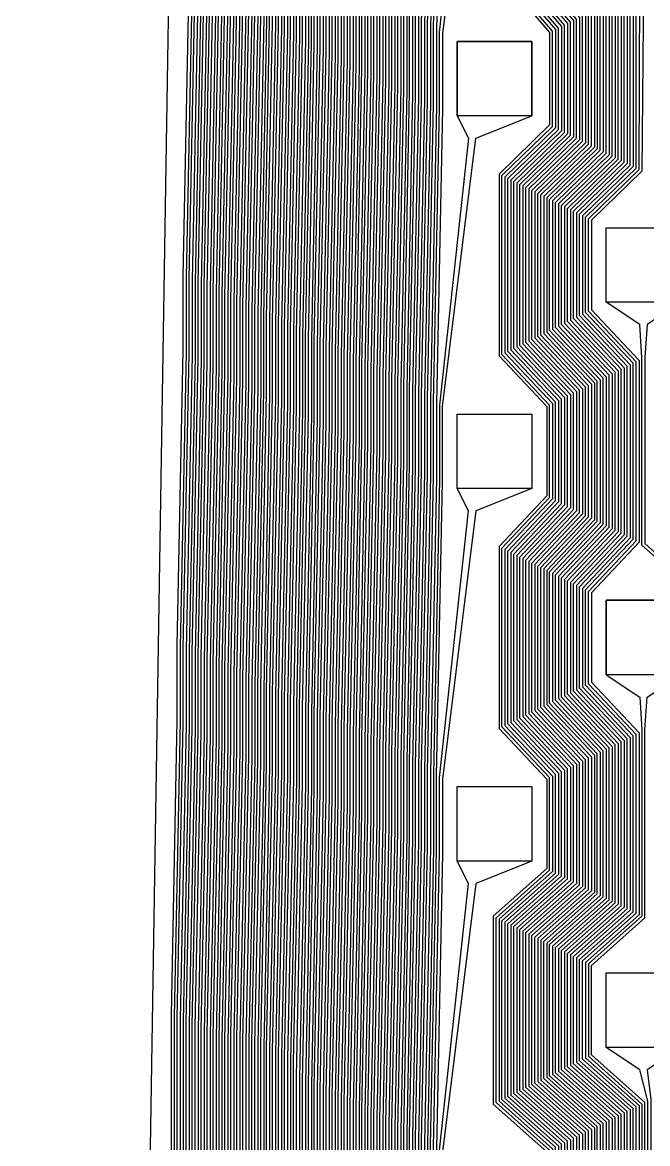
# Model space of a CAD drawing. Header units: inches. Extents: x 106592 to 209533, y 57057 to 74911.
# Drawn here: x 199059.2 to 199143.1, y 72730.9 to 72881.3 of the extents above; entities that cross this region are included whole.
import ezdxf

# ---------------------------------------------------------------- set-up
doc = ezdxf.new("R2010")
doc.units = ezdxf.units.IN
doc.header["$MEASUREMENT"] = 0
for name, color, linetype in [('metal', 221, 'Continuous'), ('nitride window', 40, 'Continuous'), ('profile', 140, 'Continuous')]:
    doc.layers.add(name, color=color, linetype=linetype)

msp = doc.modelspace()

# ---------------------------------------------------------------- linework, layer by layer
at = {"layer": 'metal'}
for points in [[(199103.56, 73025.83), (199102.76, 72986.23), (199102.76, 72976.23), (199101.96, 72936.64), (199101.96, 72926.64), (199101.16, 72887.04), (199101.16, 72877.04), (199100.36, 72837.44), (199100.36, 72827.44), (199099.56, 72787.84), (199099.56, 72777.84), (199098.76, 72738.25), (199098.76, 72728.25), (199098.76, 72709.08), (199098.76, 72708.26), (199095.46, 71803.08), (199095.49, 68411.39)], [(199096.09, 68411.39), (199096.06, 71803.08), (199099.16, 72708.06), (199099.16, 72709.28), (199099.16, 72728.05), (199099.16, 72738.05), (199099.96, 72777.64), (199099.96, 72787.64), (199100.76, 72827.24), (199100.76, 72837.24), (199101.56, 72876.84), (199101.56, 72886.84), (199102.36, 72926.44), (199102.36, 72936.44), (199103.16, 72976.03), (199103.16, 72986.03), (199103.96, 73025.63)], [(199104.36, 73025.43), (199103.56, 72985.83), (199103.56, 72975.83), (199102.76, 72936.23), (199102.76, 72926.23), (199101.96, 72886.64), (199101.96, 72876.64), (199101.16, 72837.04), (199101.16, 72827.04), (199100.36, 72787.44), (199100.36, 72777.44), (199099.56, 72737.84), (199099.56, 72727.84), (199099.56, 72709.49), (199099.56, 72707.86), (199096.66, 71803.08), (199096.69, 68411.39)], [(199097.29, 68411.39), (199097.26, 71803.08), (199099.96, 72707.66), (199099.96, 72709.7), (199099.96, 72727.64), (199099.96, 72737.64), (199100.76, 72777.24), (199100.76, 72787.24), (199101.56, 72826.84), (199101.56, 72836.84), (199102.36, 72876.44), (199102.36, 72886.44), (199103.16, 72926.03), (199103.16, 72936.03), (199103.96, 72975.63), (199103.96, 72985.63), (199104.76, 73025.23)], [(199105.16, 73025.03), (199104.36, 72985.43), (199104.36, 72975.43), (199103.56, 72935.83), (199103.56, 72925.83), (199102.76, 72886.23), (199102.76, 72876.23), (199101.96, 72836.64), (199101.96, 72826.64), (199101.16, 72787.04), (199101.16, 72777.04), (199100.36, 72737.44), (199100.36, 72727.44), (199100.36, 72709.9), (199100.36, 72707.46), (199097.86, 71803.08), (199097.89, 68411.39)], [(199098.49, 68411.39), (199098.46, 71803.08), (199100.76, 72707.26), (199100.76, 72710.11), (199100.76, 72727.24), (199100.76, 72737.24), (199101.56, 72776.84), (199101.56, 72786.84), (199102.36, 72826.44), (199102.36, 72836.44), (199103.16, 72876.03), (199103.16, 72886.03), (199103.96, 72925.63), (199103.96, 72935.63), (199104.76, 72975.23), (199104.76, 72985.23), (199105.56, 73024.83)], [(199105.96, 73024.62), (199105.16, 72985.03), (199105.16, 72975.03), (199104.36, 72935.43), (199104.36, 72925.43), (199103.56, 72885.83), (199103.56, 72875.83), (199102.76, 72836.23), (199102.76, 72826.23), (199101.96, 72786.64), (199101.96, 72776.64), (199101.16, 72737.04), (199101.16, 72727.04), (199101.16, 72710.32), (199101.16, 72707.06), (199099.06, 71803.08), (199099.09, 68411.39)], [(199099.69, 68411.39), (199099.66, 71803.08), (199101.56, 72706.86), (199101.56, 72710.52), (199101.56, 72726.84), (199101.56, 72736.84), (199102.36, 72776.44), (199102.36, 72786.44), (199103.16, 72826.03), (199103.16, 72836.03), (199103.96, 72875.63), (199103.96, 72885.63), (199104.76, 72925.23), (199104.76, 72935.23), (199105.56, 72974.83), (199105.56, 72984.83), (199106.36, 73024.42)], [(199106.76, 73024.22), (199105.96, 72984.62), (199105.96, 72974.62), (199105.16, 72935.03), (199105.16, 72925.03), (199104.36, 72885.43), (199104.36, 72875.43), (199103.56, 72835.83), (199103.56, 72825.83), (199102.76, 72786.23), (199102.76, 72776.23), (199101.96, 72736.64), (199101.96, 72726.64), (199101.96, 72710.73), (199101.96, 72706.66), (199100.26, 71803.08), (199100.29, 68411.39)], [(199100.89, 68411.39), (199100.86, 71803.08), (199102.36, 72706.46), (199102.36, 72710.94), (199102.36, 72726.44), (199102.36, 72736.44), (199103.16, 72776.03), (199103.16, 72786.03), (199103.96, 72825.63), (199103.96, 72835.63), (199104.76, 72875.23), (199104.76, 72885.23), (199105.56, 72924.83), (199105.56, 72934.83), (199106.36, 72974.42), (199106.36, 72984.42), (199107.16, 73024.02)], [(199107.56, 73023.82), (199106.76, 72984.22), (199106.76, 72974.22), (199105.96, 72934.62), (199105.96, 72924.62), (199105.16, 72885.03), (199105.16, 72875.03), (199104.36, 72835.43), (199104.36, 72825.43), (199103.56, 72785.83), (199103.56, 72775.83), (199102.76, 72736.23), (199102.76, 72726.23), (199102.76, 72711.14), (199102.76, 72706.26), (199101.46, 71803.08), (199101.49, 68411.39)], [(199102.09, 68411.39), (199102.06, 71803.08), (199103.16, 72706.06), (199103.16, 72711.35), (199103.16, 72726.03), (199103.16, 72736.03), (199103.96, 72775.63), (199103.96, 72785.63), (199104.76, 72825.23), (199104.76, 72835.23), (199105.56, 72874.83), (199105.56, 72884.83), (199106.36, 72924.42), (199106.36, 72934.42), (199107.16, 72974.02), (199107.16, 72984.02), (199107.96, 73023.62)], [(199108.36, 73023.42), (199107.56, 72983.82), (199107.56, 72973.82), (199106.76, 72934.22), (199106.76, 72924.22), (199105.96, 72884.62), (199105.96, 72874.62), (199105.16, 72835.03), (199105.16, 72825.03), (199104.36, 72785.43), (199104.36, 72775.43), (199103.56, 72735.83), (199103.56, 72725.83), (199103.56, 72711.56), (199103.56, 72705.86), (199102.66, 71803.08), (199102.69, 68411.39)], [(199103.29, 68411.39), (199103.26, 71803.08), (199103.96, 72705.66), (199103.96, 72711.76), (199103.96, 72725.63), (199103.96, 72735.63), (199104.76, 72775.23), (199104.76, 72785.23), (199105.56, 72824.83), (199105.56, 72834.83), (199106.36, 72874.42), (199106.36, 72884.42), (199107.16, 72924.02), (199107.16, 72934.02), (199107.96, 72973.62), (199107.96, 72983.62), (199108.76, 73023.22)], [(199109.16, 73023.01), (199108.36, 72983.42), (199108.36, 72973.42), (199107.56, 72933.82), (199107.56, 72923.82), (199106.76, 72884.22), (199106.76, 72874.22), (199105.96, 72834.62), (199105.96, 72824.62), (199105.16, 72785.03), (199105.16, 72775.03), (199104.36, 72735.43), (199104.36, 72725.43), (199104.36, 72711.97), (199104.36, 72705.46), (199103.86, 71803.08), (199103.89, 68411.39)], [(199104.49, 68411.39), (199104.46, 71803.08), (199104.76, 72705.26), (199104.76, 72712.18), (199104.76, 72725.23), (199104.76, 72735.23), (199105.56, 72774.83), (199105.56, 72784.83), (199106.36, 72824.42), (199106.36, 72834.42), (199107.16, 72874.02), (199107.16, 72884.02), (199107.96, 72923.62), (199107.96, 72933.62), (199108.76, 72973.22), (199108.76, 72983.22), (199109.56, 73022.81)], [(199109.96, 73022.61), (199109.16, 72983.01), (199109.16, 72973.01), (199108.36, 72933.42), (199108.36, 72923.42), (199107.56, 72883.82), (199107.56, 72873.82), (199106.76, 72834.22), (199106.76, 72824.22), (199105.96, 72784.62), (199105.96, 72774.62), (199105.16, 72735.03), (199105.16, 72725.03), (199105.16, 72712.38), (199105.16, 72705.06), (199105.06, 71803.08), (199105.09, 68411.39)], [(199105.69, 68411.39), (199105.66, 71803.08), (199105.56, 72712.59), (199105.56, 72724.83), (199105.56, 72734.83), (199106.36, 72774.42), (199106.36, 72784.42), (199107.16, 72824.02), (199107.16, 72834.02), (199107.96, 72873.62), (199107.96, 72883.62), (199108.76, 72923.22), (199108.76, 72933.22), (199109.56, 72972.81), (199109.56, 72982.81), (199110.36, 73022.41)], [(199110.76, 73022.21), (199109.96, 72982.61), (199109.96, 72972.61), (199109.16, 72933.01), (199109.16, 72923.01), (199108.36, 72883.42), (199108.36, 72873.42), (199107.56, 72833.82), (199107.56, 72823.82), (199106.76, 72784.22), (199106.76, 72774.22), (199105.96, 72734.62), (199105.96, 72724.62), (199105.96, 72712.8), (199106.26, 71803.08), (199106.29, 68411.39)], [(199106.89, 68411.39), (199106.86, 71803.08), (199106.36, 72713), (199106.36, 72724.42), (199106.36, 72734.42), (199107.16, 72774.02), (199107.16, 72784.02), (199107.96, 72823.62), (199107.96, 72833.62), (199108.76, 72873.22), (199108.76, 72883.22), (199109.56, 72922.81), (199109.56, 72932.81), (199110.36, 72972.41), (199110.36, 72982.41), (199111.16, 73022.01)], [(199111.56, 73021.81), (199110.76, 72982.21), (199110.76, 72972.21), (199109.96, 72932.61), (199109.96, 72922.61), (199109.16, 72883.01), (199109.16, 72873.01), (199108.36, 72833.42), (199108.36, 72823.42), (199107.56, 72783.82), (199107.56, 72773.82), (199106.76, 72734.22), (199106.76, 72724.22), (199106.76, 72713.21), (199107.46, 71803.08), (199107.49, 68411.39)], [(199108.09, 68411.39), (199108.06, 71803.08), (199107.16, 72713.42), (199107.16, 72724.02), (199107.16, 72734.02), (199107.96, 72773.62), (199107.96, 72783.62), (199108.76, 72823.22), (199108.76, 72833.22), (199109.56, 72872.81), (199109.56, 72882.81), (199110.36, 72922.41), (199110.36, 72932.41), (199111.16, 72972.01), (199111.16, 72982.01), (199111.96, 73021.61)], [(199112.36, 73021.4), (199111.56, 72981.81), (199111.56, 72971.81), (199110.76, 72932.21), (199110.76, 72922.21), (199109.96, 72882.61), (199109.96, 72872.61), (199109.16, 72833.01), (199109.16, 72823.01), (199108.36, 72783.42), (199108.36, 72773.42), (199107.56, 72733.82), (199107.56, 72723.82), (199107.56, 72713.62), (199108.66, 71803.08), (199108.69, 68411.39)], [(199109.29, 68411.39), (199109.26, 71803.08), (199107.96, 72713.83), (199107.96, 72723.62), (199107.96, 72733.62), (199108.76, 72773.22), (199108.76, 72783.22), (199109.56, 72822.81), (199109.56, 72832.81), (199110.36, 72872.41), (199110.36, 72882.41), (199111.16, 72922.01), (199111.16, 72932.01), (199111.96, 72971.61), (199111.96, 72981.61), (199112.76, 73021.2)], [(199113.16, 73021), (199112.36, 72981.4), (199112.36, 72971.4), (199111.56, 72931.81), (199111.56, 72921.81), (199110.76, 72882.21), (199110.76, 72872.21), (199109.96, 72832.61), (199109.96, 72822.61), (199109.16, 72783.01), (199109.16, 72773.01), (199108.36, 72733.42), (199108.36, 72723.42), (199108.36, 72714.04), (199109.86, 71803.08), (199109.89, 68411.39)], [(199110.49, 68411.39), (199110.46, 71803.08), (199108.76, 72714.24), (199108.76, 72723.22), (199108.76, 72733.22), (199109.56, 72772.81), (199109.56, 72782.81), (199110.36, 72822.41), (199110.36, 72832.41), (199111.16, 72872.01), (199111.16, 72882.01), (199111.96, 72921.61), (199111.96, 72931.61), (199112.76, 72971.2), (199112.76, 72981.2), (199113.56, 73020.8)], [(199113.96, 73020.6), (199113.16, 72981), (199113.16, 72971), (199112.36, 72931.4), (199112.36, 72921.4), (199111.56, 72881.81), (199111.56, 72871.81), (199110.76, 72832.21), (199110.76, 72822.21), (199109.96, 72782.61), (199109.96, 72772.61), (199109.16, 72733.01), (199109.16, 72723.01), (199109.16, 72714.45), (199111.06, 71803.08), (199111.09, 68411.39)], [(199111.69, 68411.39), (199111.66, 71803.08), (199109.56, 72714.66), (199109.56, 72722.81), (199109.56, 72732.81), (199110.36, 72772.41), (199110.36, 72782.41), (199111.16, 72822.01), (199111.16, 72832.01), (199111.96, 72871.61), (199111.96, 72881.61), (199112.76, 72921.2), (199112.76, 72931.2), (199113.56, 72970.8), (199113.56, 72980.8), (199114.36, 73020.4)], [(199114.76, 73020.2), (199113.96, 72980.6), (199113.96, 72970.6), (199113.16, 72931), (199113.16, 72921), (199112.36, 72881.4), (199112.36, 72871.4), (199111.56, 72831.81), (199111.56, 72821.81), (199110.76, 72782.21), (199110.76, 72772.21), (199109.96, 72732.61), (199109.96, 72722.61), (199109.96, 72714.86), (199112.26, 71803.08), (199112.29, 68411.39)], [(199112.89, 68411.39), (199112.86, 71803.08), (199110.36, 72715.07), (199110.36, 72722.41), (199110.36, 72732.41), (199111.16, 72772.01), (199111.16, 72782.01), (199111.96, 72821.61), (199111.96, 72831.61), (199112.76, 72871.2), (199112.76, 72881.2), (199113.56, 72920.8), (199113.56, 72930.8), (199114.36, 72970.4), (199114.36, 72980.4), (199115.16, 73019.99)], [(199115.56, 73019.79), (199114.76, 72980.2), (199114.76, 72970.2), (199113.96, 72930.6), (199113.96, 72920.6), (199113.16, 72881), (199113.16, 72871), (199112.36, 72831.4), (199112.36, 72821.4), (199111.56, 72781.81), (199111.56, 72771.81), (199110.76, 72732.21), (199110.76, 72722.21), (199110.76, 72715.27), (199113.46, 71803.08), (199113.49, 68411.39)], [(199114.09, 68411.39), (199114.06, 71803.08), (199111.16, 72715.48), (199111.16, 72722.01), (199111.16, 72732.01), (199111.96, 72771.61), (199111.96, 72781.61), (199112.76, 72821.2), (199112.76, 72831.2), (199113.56, 72870.8), (199113.56, 72880.8), (199114.36, 72920.4), (199114.36, 72930.4), (199115.16, 72969.99), (199115.16, 72979.99), (199119.06, 73015.79)], [(199120.06, 73015.79), (199115.56, 72979.79), (199115.56, 72969.79), (199114.76, 72930.2), (199114.76, 72920.2), (199113.96, 72880.6), (199113.96, 72870.6), (199113.16, 72831), (199113.16, 72821), (199112.36, 72781.4), (199112.36, 72771.4), (199111.56, 72731.81), (199111.56, 72721.81), (199111.56, 72715.69), (199114.66, 71803.08), (199114.69, 68411.39)], [(199066.09, 68411.39), (199066.06, 71803.08), (199079.16, 72718.11), (199079.16, 72738.11), (199079.16, 72748.11), (199079.96, 72787.71), (199079.96, 72797.71), (199080.76, 72837.3), (199080.76, 72847.3), (199081.56, 72886.9), (199081.56, 72896.9), (199082.36, 72936.5), (199082.36, 72946.5), (199083.16, 72986.1), (199083.16, 72996.1)], [(199083.56, 72995.9), (199083.56, 72985.9), (199082.76, 72946.3), (199082.76, 72936.3), (199081.96, 72896.7), (199081.96, 72886.7), (199081.16, 72847.1), (199081.16, 72837.1), (199080.36, 72797.51), (199080.36, 72787.51), (199079.56, 72747.91), (199079.56, 72737.91), (199079.56, 72717.91), (199066.66, 71803.08), (199066.69, 68411.39)], [(199067.29, 68411.39), (199067.26, 71803.08), (199079.96, 72717.71), (199079.96, 72737.71), (199079.96, 72747.71), (199080.76, 72787.3), (199080.76, 72797.3), (199081.56, 72836.9), (199081.56, 72846.9), (199082.36, 72886.5), (199082.36, 72896.5), (199083.16, 72936.1), (199083.16, 72946.1), (199083.96, 72985.69), (199083.96, 72995.69)], [(199084.36, 72995.49), (199084.36, 72985.49), (199083.56, 72945.9), (199083.56, 72935.9), (199082.76, 72896.3), (199082.76, 72886.3), (199081.96, 72846.7), (199081.96, 72836.7), (199081.16, 72797.1), (199081.16, 72787.1), (199080.36, 72747.51), (199080.36, 72737.51), (199080.36, 72717.51), (199067.86, 71803.08), (199067.89, 68411.39)], [(199084.76, 72995.29), (199084.76, 72985.29), (199083.96, 72945.69), (199083.96, 72935.69), (199083.16, 72896.1), (199083.16, 72886.1), (199082.36, 72846.5), (199082.36, 72836.5), (199081.56, 72796.9), (199081.56, 72786.9), (199080.76, 72747.3), (199080.76, 72737.3), (199080.76, 72717.3), (199068.46, 71803.08), (199068.49, 68411.39)], [(199069.09, 68411.39), (199069.06, 71803.08), (199081.16, 72717.1), (199081.16, 72737.1), (199081.16, 72747.1), (199081.96, 72786.7), (199081.96, 72796.7), (199082.76, 72836.3), (199082.76, 72846.3), (199083.56, 72885.9), (199083.56, 72895.9), (199084.36, 72935.49), (199084.36, 72945.49), (199085.16, 72985.09), (199085.16, 72995.09)], [(199085.56, 72994.89), (199085.56, 72984.89), (199084.76, 72945.29), (199084.76, 72935.29), (199083.96, 72895.69), (199083.96, 72885.69), (199083.16, 72846.1), (199083.16, 72836.1), (199082.36, 72796.5), (199082.36, 72786.5), (199081.56, 72746.9), (199081.56, 72736.9), (199081.56, 72716.9), (199069.66, 71803.08), (199069.69, 68411.39)], [(199070.29, 68411.39), (199070.26, 71803.08), (199081.96, 72716.7), (199081.96, 72736.7), (199081.96, 72746.7), (199082.76, 72786.3), (199082.76, 72796.3), (199083.56, 72835.9), (199083.56, 72845.9), (199084.36, 72885.49), (199084.36, 72895.49), (199085.16, 72935.09), (199085.16, 72945.09), (199085.96, 72984.69), (199085.96, 72994.69)], [(199070.89, 68411.39), (199070.86, 71803.08), (199082.36, 72716.5), (199082.36, 72736.5), (199082.36, 72746.5), (199083.16, 72786.1), (199083.16, 72796.1), (199083.96, 72835.69), (199083.96, 72845.69), (199084.76, 72885.29), (199084.76, 72895.29), (199085.56, 72934.89), (199085.56, 72944.89), (199086.36, 72984.49), (199086.36, 72994.49)], [(199086.76, 72994.29), (199086.76, 72984.29), (199085.96, 72944.69), (199085.96, 72934.69), (199085.16, 72895.09), (199085.16, 72885.09), (199084.36, 72845.49), (199084.36, 72835.49), (199083.56, 72795.9), (199083.56, 72785.9), (199082.76, 72746.3), (199082.76, 72736.3), (199082.76, 72716.3), (199071.46, 71803.08), (199071.49, 68411.39)], [(199072.09, 68411.39), (199072.06, 71803.08), (199083.16, 72716.1), (199083.16, 72736.1), (199083.16, 72746.1), (199083.96, 72785.69), (199083.96, 72795.69), (199084.76, 72835.29), (199084.76, 72845.29), (199085.56, 72884.89), (199085.56, 72894.89), (199086.36, 72934.49), (199086.36, 72944.49), (199087.16, 72984.08), (199087.16, 72994.08)], [(199087.56, 72993.88), (199087.56, 72983.88), (199086.76, 72944.29), (199086.76, 72934.29), (199085.96, 72894.69), (199085.96, 72884.69), (199085.16, 72845.09), (199085.16, 72835.09), (199084.36, 72795.49), (199084.36, 72785.49), (199083.56, 72745.9), (199083.56, 72735.9), (199083.56, 72715.9), (199072.66, 71803.08), (199072.69, 68411.39)], [(199073.29, 68411.39), (199073.26, 71803.08), (199083.96, 72715.69), (199083.96, 72735.69), (199083.96, 72745.69), (199084.76, 72785.29), (199084.76, 72795.29), (199085.56, 72834.89), (199085.56, 72844.89), (199086.36, 72884.49), (199086.36, 72894.49), (199087.16, 72934.08), (199087.16, 72944.08), (199087.96, 72983.68), (199087.96, 72993.68)], [(199088.36, 72993.48), (199088.36, 72983.48), (199087.56, 72943.88), (199087.56, 72933.88), (199086.76, 72894.29), (199086.76, 72884.29), (199085.96, 72844.69), (199085.96, 72834.69), (199085.16, 72795.09), (199085.16, 72785.09), (199084.36, 72745.49), (199084.36, 72735.49), (199084.36, 72715.49), (199073.86, 71803.08), (199073.89, 68411.39)], [(199074.49, 68411.39), (199074.46, 71803.08), (199084.76, 72715.29), (199084.76, 72735.29), (199084.76, 72745.29), (199085.56, 72784.89), (199085.56, 72794.89), (199086.36, 72834.49), (199086.36, 72844.49), (199087.16, 72884.08), (199087.16, 72894.08), (199087.96, 72933.68), (199087.96, 72943.68), (199088.76, 72983.28), (199088.76, 72993.28)], [(199089.16, 72993.08), (199089.16, 72983.08), (199088.36, 72943.48), (199088.36, 72933.48), (199087.56, 72893.88), (199087.56, 72883.88), (199086.76, 72844.29), (199086.76, 72834.29), (199085.96, 72794.69), (199085.96, 72784.69), (199085.16, 72745.09), (199085.16, 72735.09), (199085.16, 72715.09), (199075.06, 71803.08), (199075.09, 68411.39)], [(199075.69, 68411.39), (199075.66, 71803.08), (199085.56, 72714.89), (199085.56, 72734.89), (199085.56, 72744.89), (199086.36, 72784.49), (199086.36, 72794.49), (199087.16, 72834.08), (199087.16, 72844.08), (199087.96, 72883.68), (199087.96, 72893.68), (199088.76, 72933.28), (199088.76, 72943.28), (199089.56, 72982.88), (199089.56, 72992.88)], [(199089.96, 72992.68), (199089.96, 72982.68), (199089.16, 72943.08), (199089.16, 72933.08), (199088.36, 72893.48), (199088.36, 72883.48), (199087.56, 72843.88), (199087.56, 72833.88), (199086.76, 72794.29), (199086.76, 72784.29), (199085.96, 72744.69), (199085.96, 72734.69), (199085.96, 72714.69), (199076.26, 71803.08), (199076.29, 68411.39)], [(199076.89, 68411.39), (199076.86, 71803.08), (199086.36, 72714.49), (199086.36, 72734.49), (199086.36, 72744.69), (199087.16, 72784.08), (199087.16, 72794.08), (199087.96, 72833.68), (199087.96, 72843.68), (199088.76, 72883.28), (199088.76, 72893.28), (199089.56, 72932.88), (199089.56, 72942.88), (199090.36, 72982.47), (199090.36, 72992.47)], [(199135.16, 72992.59), (199141.16, 72985.59), (199141.16, 72961.99), (199134.36, 72955.39), (199134.36, 72942.19), (199140.76, 72935.39), (199140.76, 72912.19), (199134.36, 72905.39), (199134.36, 72892.19), (199140.36, 72885.19), (199140.36, 72862.39), (199133.56, 72855.79), (199133.56, 72841.79), (199139.96, 72834.99), (199139.96, 72812.59), (199133.56, 72805.79), (199133.56, 72791.79), (199139.96, 72784.99), (199139.96, 72762.59), (199132.76, 72756.19), (199132.76, 72741.39), (199139.96, 72734.99), (199139.96, 72699.59), (199138.06, 71803.09)], [(199138.66, 71803.09), (199140.36, 72699.39), (199140.36, 72735.19), (199133.16, 72741.59), (199133.16, 72755.99), (199140.36, 72762.39), (199140.36, 72785.19), (199133.96, 72791.99), (199133.96, 72805.59), (199140.36, 72812.39), (199140.36, 72835.19), (199133.96, 72841.99), (199133.96, 72855.59), (199140.76, 72862.19), (199140.76, 72885.39), (199134.76, 72892.39), (199134.76, 72905.19), (199141.16, 72911.99), (199141.16, 72935.59), (199134.76, 72942.39), (199134.76, 72955.19), (199141.56, 72961.79), (199141.56, 72985.79), (199135.56, 72992.79)], [(199090.76, 72992.27), (199090.76, 72982.27), (199089.96, 72942.68), (199089.96, 72932.68), (199089.16, 72893.08), (199089.16, 72883.08), (199088.36, 72843.48), (199088.36, 72833.48), (199087.56, 72793.88), (199087.56, 72783.88), (199086.76, 72744.49), (199086.76, 72734.29), (199086.76, 72714.29), (199077.46, 71803.08), (199077.49, 68411.39)], [(199078.09, 68411.39), (199078.06, 71803.08), (199087.16, 72714.08), (199087.16, 72734.08), (199087.16, 72745.48), (199087.96, 72783.68), (199087.96, 72793.68), (199088.76, 72833.28), (199088.76, 72843.28), (199089.56, 72882.88), (199089.56, 72892.88), (199090.36, 72932.47), (199090.36, 72942.47), (199091.16, 72982.07), (199091.16, 72992.07)], [(199091.56, 72991.87), (199091.56, 72981.87), (199090.76, 72942.27), (199090.76, 72932.27), (199089.96, 72892.68), (199089.96, 72882.68), (199089.16, 72843.08), (199089.16, 72833.08), (199088.36, 72793.48), (199088.36, 72783.48), (199087.56, 72745.28), (199087.56, 72733.88), (199087.56, 72713.88), (199078.66, 71803.08), (199078.69, 68411.39)], [(199079.29, 68411.39), (199079.26, 71803.08), (199087.96, 72713.68), (199087.96, 72733.68), (199087.96, 72745.08), (199088.76, 72783.28), (199088.76, 72793.28), (199089.56, 72832.88), (199089.56, 72842.88), (199090.36, 72882.47), (199090.36, 72892.47), (199091.16, 72932.07), (199091.16, 72942.07), (199091.96, 72981.67), (199091.96, 72991.67)], [(199092.36, 72991.47), (199092.36, 72981.47), (199091.56, 72941.87), (199091.56, 72931.87), (199090.76, 72892.27), (199090.76, 72882.27), (199089.96, 72842.68), (199089.96, 72832.68), (199089.16, 72793.08), (199089.16, 72783.08), (199088.36, 72744.88), (199088.36, 72733.48), (199088.36, 72713.48), (199079.86, 71803.08), (199079.89, 68411.39)], [(199080.49, 68411.39), (199080.46, 71803.08), (199088.76, 72713.28), (199088.76, 72733.28), (199088.76, 72744.67), (199089.56, 72782.88), (199089.56, 72792.88), (199090.36, 72832.47), (199090.36, 72842.47), (199091.16, 72882.07), (199091.16, 72892.07), (199091.96, 72931.67), (199091.96, 72941.67), (199092.76, 72981.27), (199092.76, 72991.27)], [(199093.16, 72991.06), (199093.16, 72981.06), (199092.36, 72941.47), (199092.36, 72931.47), (199091.56, 72891.87), (199091.56, 72881.87), (199090.76, 72842.27), (199090.76, 72832.27), (199089.96, 72792.68), (199089.96, 72782.68), (199089.16, 72744.67), (199089.16, 72733.08), (199089.16, 72712.58), (199081.06, 71802.58), (199081.09, 68411.39)], [(199131.96, 72990.99), (199137.96, 72983.99), (199137.96, 72963.59), (199131.16, 72956.99), (199131.16, 72940.59), (199137.56, 72933.79), (199137.56, 72913.79), (199131.16, 72906.99), (199131.16, 72890.59), (199137.16, 72883.59), (199137.16, 72863.99), (199130.36, 72857.39), (199130.36, 72840.19), (199136.76, 72833.39), (199136.76, 72814.19), (199130.36, 72807.39), (199130.36, 72790.19), (199136.76, 72783.39), (199136.76, 72764.19), (199129.56, 72757.79), (199129.56, 72739.79), (199136.76, 72733.39), (199136.76, 72701.19), (199133.26, 71803.08)], [(199133.86, 71803.08), (199137.16, 72700.99), (199137.16, 72733.59), (199129.96, 72739.99), (199129.96, 72757.59), (199137.16, 72763.99), (199137.16, 72783.59), (199130.76, 72790.39), (199130.76, 72807.19), (199137.16, 72813.99), (199137.16, 72833.59), (199130.76, 72840.39), (199130.76, 72857.19), (199137.56, 72863.79), (199137.56, 72883.79), (199131.56, 72890.79), (199131.56, 72906.79), (199137.96, 72913.59), (199137.96, 72933.99), (199131.56, 72940.79), (199131.56, 72956.79), (199138.36, 72963.39), (199138.36, 72984.19), (199132.36, 72991.19)], [(199132.76, 72991.39), (199138.76, 72984.39), (199138.76, 72963.19), (199131.96, 72956.59), (199131.96, 72940.99), (199138.36, 72934.19), (199138.36, 72913.39), (199131.96, 72906.59), (199131.96, 72890.99), (199137.96, 72883.99), (199137.96, 72863.59), (199131.16, 72856.99), (199131.16, 72840.59), (199137.56, 72833.79), (199137.56, 72813.79), (199131.16, 72806.99), (199131.16, 72790.59), (199137.56, 72783.79), (199137.56, 72763.79), (199130.36, 72757.39), (199130.36, 72740.19), (199137.56, 72733.79), (199137.56, 72700.79), (199134.46, 71803.08)], [(199135.06, 71803.08), (199137.96, 72700.59), (199137.96, 72733.99), (199130.76, 72740.39), (199130.76, 72757.19), (199137.96, 72763.59), (199137.96, 72783.99), (199131.56, 72790.79), (199131.56, 72806.79), (199137.96, 72813.59), (199137.96, 72833.99), (199131.56, 72840.79), (199131.56, 72856.79), (199138.36, 72863.39), (199138.36, 72884.19), (199132.36, 72891.19), (199132.36, 72906.39), (199138.76, 72913.19), (199138.76, 72934.39), (199132.36, 72941.19), (199132.36, 72956.39), (199139.16, 72962.99), (199139.16, 72984.59), (199133.16, 72991.59)], [(199133.56, 72991.79), (199139.56, 72984.79), (199139.56, 72962.79), (199132.76, 72956.19), (199132.76, 72941.39), (199139.16, 72934.59), (199139.16, 72912.99), (199132.76, 72906.19), (199132.76, 72891.39), (199138.76, 72884.39), (199138.76, 72863.19), (199131.96, 72856.59), (199131.96, 72840.99), (199138.36, 72834.19), (199138.36, 72813.39), (199131.96, 72806.59), (199131.96, 72790.99), (199138.36, 72784.19), (199138.36, 72763.39), (199131.16, 72756.99), (199131.16, 72740.59), (199138.36, 72734.19), (199138.36, 72700.39), (199135.66, 71803.08)], [(199136.26, 71803.08), (199138.76, 72700.19), (199138.76, 72734.39), (199131.56, 72740.79), (199131.56, 72756.79), (199138.76, 72763.19), (199138.76, 72784.39), (199132.36, 72791.19), (199132.36, 72806.39), (199138.76, 72813.19), (199138.76, 72834.39), (199132.36, 72841.19), (199132.36, 72856.39), (199139.16, 72862.99), (199139.16, 72884.59), (199133.16, 72891.59), (199133.16, 72905.99), (199139.56, 72912.79), (199139.56, 72934.79), (199133.16, 72941.59), (199133.16, 72955.99), (199139.96, 72962.59), (199139.96, 72984.99), (199133.96, 72991.99)], [(199134.36, 72992.19), (199140.36, 72985.19), (199140.36, 72962.39), (199133.56, 72955.79), (199133.56, 72941.79), (199139.96, 72934.99), (199139.96, 72912.59), (199133.56, 72905.79), (199133.56, 72891.79), (199139.56, 72884.79), (199139.56, 72862.79), (199132.76, 72856.19), (199132.76, 72841.39), (199139.16, 72834.59), (199139.16, 72812.99), (199132.76, 72806.19), (199132.76, 72791.39), (199139.16, 72784.59), (199139.16, 72762.99), (199131.96, 72756.59), (199131.96, 72740.99), (199139.16, 72734.59), (199139.16, 72699.99), (199136.86, 71803.08)], [(199137.46, 71803.08), (199139.56, 72699.79), (199139.56, 72734.79), (199132.36, 72741.19), (199132.36, 72756.39), (199139.56, 72762.79), (199139.56, 72784.79), (199133.16, 72791.59), (199133.16, 72805.99), (199139.56, 72812.79), (199139.56, 72834.79), (199133.16, 72841.59), (199133.16, 72855.99), (199139.96, 72862.59), (199139.96, 72884.99), (199133.96, 72891.99), (199133.96, 72905.59), (199140.36, 72912.39), (199140.36, 72935.19), (199133.96, 72941.99), (199133.96, 72955.59), (199140.76, 72962.19), (199140.76, 72985.39), (199134.76, 72992.39)], [(199093.56, 72990.86), (199093.56, 72980.86), (199092.76, 72941.27), (199092.76, 72931.27), (199091.96, 72891.67), (199091.96, 72881.67), (199091.16, 72842.07), (199091.16, 72832.07), (199090.36, 72792.47), (199090.36, 72782.47), (199089.56, 72744.67), (199089.56, 72732.88), (199089.56, 72712.88), (199081.66, 71803.08), (199081.69, 68411.39)], [(199082.29, 68411.39), (199082.26, 71803.08), (199089.96, 72712.68), (199089.96, 72732.68), (199089.96, 72744.47), (199090.76, 72782.27), (199090.76, 72792.27), (199091.56, 72831.87), (199091.56, 72841.87), (199092.36, 72881.47), (199092.36, 72891.47), (199093.16, 72931.06), (199093.16, 72941.06), (199093.96, 72980.66), (199093.96, 72990.66)], [(199082.89, 68411.39), (199082.86, 71803.08), (199090.36, 72712.47), (199090.36, 72732.47), (199090.36, 72744.27), (199091.16, 72782.07), (199091.16, 72792.07), (199091.96, 72831.67), (199091.96, 72841.67), (199092.76, 72881.27), (199092.76, 72891.27), (199093.56, 72930.86), (199093.56, 72940.86), (199094.36, 72980.46), (199094.36, 72990.46)], [(199094.76, 72990.26), (199094.76, 72980.26), (199093.96, 72940.66), (199093.96, 72930.66), (199093.16, 72891.06), (199093.16, 72881.06), (199092.36, 72841.47), (199092.36, 72831.47), (199091.56, 72791.87), (199091.56, 72781.87), (199090.76, 72744.27), (199090.76, 72732.27), (199090.76, 72712.27), (199083.46, 71803.08), (199083.49, 68411.39)], [(199084.09, 68411.39), (199084.06, 71803.08), (199091.16, 72712.07), (199091.16, 72732.07), (199091.16, 72744.07), (199091.96, 72781.67), (199091.96, 72791.67), (199092.76, 72831.27), (199092.76, 72841.27), (199093.56, 72880.86), (199093.56, 72890.86), (199094.36, 72930.46), (199094.36, 72940.46), (199095.16, 72980.06), (199095.16, 72990.06)], [(199095.56, 72989.86), (199095.56, 72979.86), (199094.76, 72940.26), (199094.76, 72930.26), (199093.96, 72890.66), (199093.96, 72880.66), (199093.16, 72841.06), (199093.16, 72831.06), (199092.36, 72791.47), (199092.36, 72781.47), (199091.56, 72743.87), (199091.56, 72731.87), (199091.56, 72711.87), (199084.66, 71803.08), (199084.69, 68411.39)], [(199085.29, 68411.39), (199085.26, 71803.08), (199091.96, 72711.67), (199091.96, 72731.67), (199091.96, 72743.66), (199092.76, 72781.27), (199092.76, 72791.27), (199093.56, 72830.86), (199093.56, 72840.86), (199094.36, 72880.46), (199094.36, 72890.46), (199095.16, 72930.06), (199095.16, 72940.06), (199095.96, 72979.66), (199095.96, 72989.66)], [(199096.36, 72989.45), (199096.36, 72979.45), (199095.56, 72939.86), (199095.56, 72929.86), (199094.76, 72890.26), (199094.76, 72880.26), (199093.96, 72840.66), (199093.96, 72830.66), (199093.16, 72791.06), (199093.16, 72781.06), (199092.36, 72743.46), (199092.36, 72731.47), (199092.36, 72711.47), (199085.86, 71803.08), (199085.89, 68411.39)], [(199128.76, 72989.39), (199134.76, 72982.39), (199134.76, 72965.19), (199127.96, 72958.59), (199127.96, 72938.99), (199134.36, 72932.19), (199134.36, 72915.39), (199127.96, 72908.59), (199127.96, 72888.99), (199133.96, 72881.99), (199133.96, 72865.59), (199127.16, 72858.99), (199127.16, 72838.59), (199133.56, 72831.79), (199133.56, 72815.79), (199127.16, 72808.99), (199127.16, 72788.59), (199133.56, 72781.79), (199133.56, 72765.79), (199126.36, 72759.39), (199126.36, 72738.19), (199133.56, 72731.79), (199133.56, 72702.79), (199128.46, 71803.08)], [(199129.06, 71803.08), (199133.96, 72702.59), (199133.96, 72731.99), (199126.76, 72738.39), (199126.76, 72759.19), (199133.96, 72765.59), (199133.96, 72781.99), (199127.56, 72788.79), (199127.56, 72808.79), (199133.96, 72815.59), (199133.96, 72831.99), (199127.56, 72838.79), (199127.56, 72858.79), (199134.36, 72865.39), (199134.36, 72882.19), (199128.36, 72889.19), (199128.36, 72908.39), (199134.76, 72915.19), (199134.76, 72932.39), (199128.36, 72939.19), (199128.36, 72958.39), (199135.16, 72964.99), (199135.16, 72982.59), (199129.16, 72989.59)], [(199129.56, 72989.79), (199135.56, 72982.79), (199135.56, 72964.79), (199128.76, 72958.19), (199128.76, 72939.39), (199135.16, 72932.59), (199135.16, 72914.99), (199128.76, 72908.19), (199128.76, 72889.39), (199134.76, 72882.39), (199134.76, 72865.19), (199127.96, 72858.59), (199127.96, 72838.99), (199134.36, 72832.19), (199134.36, 72815.39), (199127.96, 72808.59), (199127.96, 72788.99), (199134.36, 72782.19), (199134.36, 72765.39), (199127.16, 72758.99), (199127.16, 72738.59), (199134.36, 72732.19), (199134.36, 72702.39), (199129.66, 71803.08)], [(199130.26, 71803.08), (199134.76, 72702.19), (199134.76, 72732.39), (199127.56, 72738.79), (199127.56, 72758.79), (199134.76, 72765.19), (199134.76, 72782.39), (199128.36, 72789.19), (199128.36, 72808.39), (199134.76, 72815.19), (199134.76, 72832.39), (199128.36, 72839.19), (199128.36, 72858.39), (199135.16, 72864.99), (199135.16, 72882.59), (199129.16, 72889.59), (199129.16, 72907.99), (199135.56, 72914.79), (199135.56, 72932.79), (199129.16, 72939.59), (199129.16, 72957.99), (199135.96, 72964.59), (199135.96, 72982.99), (199129.96, 72989.99)], [(199130.86, 71803.08), (199135.16, 72701.99), (199135.16, 72732.59), (199127.96, 72738.99), (199127.96, 72758.59), (199135.16, 72764.99), (199135.16, 72782.59), (199128.76, 72789.39), (199128.76, 72808.19), (199135.16, 72814.99), (199135.16, 72832.59), (199128.76, 72839.39), (199128.76, 72858.19), (199135.56, 72864.79), (199135.56, 72882.79), (199129.56, 72889.79), (199129.56, 72907.79), (199135.96, 72914.59), (199135.96, 72932.99), (199129.56, 72939.79), (199129.56, 72957.79), (199136.36, 72964.39), (199136.36, 72983.19), (199130.36, 72990.19)], [(199130.76, 72990.39), (199136.76, 72983.39), (199136.76, 72964.19), (199129.96, 72957.59), (199129.96, 72939.99), (199136.36, 72933.19), (199136.36, 72914.39), (199129.96, 72907.59), (199129.96, 72889.99), (199135.96, 72882.99), (199135.96, 72864.59), (199129.16, 72857.99), (199129.16, 72839.59), (199135.56, 72832.79), (199135.56, 72814.79), (199129.16, 72807.99), (199129.16, 72789.59), (199135.56, 72782.79), (199135.56, 72764.79), (199128.36, 72758.39), (199128.36, 72739.19), (199135.56, 72732.79), (199135.56, 72701.79)], [(199131.16, 72990.59), (199137.16, 72983.59), (199137.16, 72963.99), (199130.36, 72957.39), (199130.36, 72940.19), (199136.76, 72933.39), (199136.76, 72914.19), (199130.36, 72907.39), (199130.36, 72890.19), (199136.36, 72883.19), (199136.36, 72864.39), (199129.56, 72857.79), (199129.56, 72839.79), (199135.96, 72832.99), (199135.96, 72814.59), (199129.56, 72807.79), (199129.56, 72789.79), (199135.96, 72782.99), (199135.96, 72764.59), (199128.76, 72758.19), (199128.76, 72739.39), (199135.96, 72732.99), (199135.96, 72701.59), (199132.06, 71803.08)], [(199132.66, 71803.08), (199136.36, 72701.39), (199136.36, 72733.19), (199129.16, 72739.59), (199129.16, 72757.99), (199136.36, 72764.39), (199136.36, 72783.19), (199129.96, 72789.99), (199129.96, 72807.59), (199136.36, 72814.39), (199136.36, 72833.19), (199129.96, 72839.99), (199129.96, 72857.59), (199136.76, 72864.19), (199136.76, 72883.39), (199130.76, 72890.39), (199130.76, 72907.19), (199137.16, 72913.99), (199137.16, 72933.59), (199130.76, 72940.39), (199130.76, 72957.19), (199137.56, 72963.79), (199137.56, 72983.79), (199131.56, 72990.79)], [(199142.06, 72990.79), (199141.96, 72985.99), (199141.96, 72961.59), (199135.16, 72954.99), (199135.16, 72942.59), (199141.56, 72935.79), (199141.56, 72911.79), (199135.16, 72904.99), (199135.16, 72892.59), (199141.16, 72885.59), (199141.16, 72861.99), (199134.36, 72855.39), (199134.36, 72842.19), (199140.76, 72835.39), (199140.76, 72812.19), (199134.36, 72805.39), (199134.36, 72792.19), (199140.76, 72785.39), (199140.76, 72762.19), (199133.56, 72755.79), (199133.56, 72741.79), (199140.76, 72735.39), (199140.76, 72699.19)], [(199139.86, 71803.09), (199141.16, 72698.99), (199141.16, 72735.59), (199133.96, 72741.99), (199133.96, 72755.59), (199141.16, 72761.99), (199141.16, 72785.59), (199134.76, 72792.39), (199134.76, 72805.19), (199141.16, 72811.99), (199141.16, 72835.59), (199134.76, 72842.39), (199134.76, 72855.19), (199141.56, 72861.79), (199141.56, 72885.79), (199135.56, 72892.79), (199135.58, 72904.82), (199141.96, 72911.59), (199141.96, 72935.99), (199135.56, 72942.79), (199135.58, 72954.82), (199142.36, 72961.39), (199142.36, 72986.19), (199143.06, 72990.79)], [(199086.49, 68411.39), (199086.46, 71803.08), (199092.76, 72711.27), (199092.76, 72731.27), (199092.76, 72743.26), (199093.56, 72780.86), (199093.56, 72790.86), (199094.36, 72830.46), (199094.36, 72840.46), (199095.16, 72880.06), (199095.16, 72890.06), (199095.96, 72929.66), (199095.96, 72939.66), (199096.76, 72979.25), (199096.76, 72989.25)], [(199097.16, 72989.05), (199097.16, 72979.05), (199096.36, 72939.45), (199096.36, 72929.45), (199095.56, 72889.86), (199095.56, 72879.86), (199094.76, 72840.26), (199094.76, 72830.26), (199093.96, 72790.66), (199093.96, 72780.66), (199093.16, 72743.06), (199093.16, 72731.06), (199093.16, 72711.06), (199087.06, 71803.08), (199087.09, 68411.39)], [(199087.69, 68411.39), (199087.66, 71803.08), (199093.56, 72710.86), (199093.56, 72730.86), (199093.56, 72742.86), (199094.36, 72780.46), (199094.36, 72790.46), (199095.16, 72830.06), (199095.16, 72840.06), (199095.96, 72879.66), (199095.96, 72889.66), (199096.76, 72929.25), (199096.76, 72939.25), (199097.56, 72978.85), (199097.56, 72988.85)], [(199097.96, 72988.65), (199097.96, 72978.65), (199097.16, 72939.05), (199097.16, 72929.05), (199096.36, 72889.45), (199096.36, 72879.45), (199095.56, 72839.86), (199095.56, 72829.86), (199094.76, 72790.26), (199094.76, 72780.26), (199093.96, 72742.66), (199093.96, 72730.66), (199093.96, 72710.66), (199088.26, 71803.08), (199088.29, 68411.39)], [(199088.89, 68411.39), (199088.86, 71803.08), (199094.36, 72710.46), (199094.36, 72730.46), (199094.36, 72742.46), (199095.16, 72780.06), (199095.16, 72790.06), (199095.96, 72829.66), (199095.96, 72839.66), (199096.76, 72879.25), (199096.76, 72889.25), (199097.56, 72928.85), (199097.56, 72938.85), (199098.36, 72978.45), (199098.36, 72988.45)], [(199098.76, 72988.25), (199098.76, 72978.25), (199097.96, 72938.65), (199097.96, 72928.65), (199097.16, 72889.05), (199097.16, 72879.05), (199096.36, 72839.45), (199096.36, 72829.45), (199095.56, 72789.86), (199095.56, 72779.86), (199094.76, 72742.26), (199094.76, 72730.26), (199094.76, 72710.26), (199089.46, 71803.08), (199089.49, 68411.39)], [(199099.16, 72988.05), (199099.16, 72978.05), (199098.36, 72938.45), (199098.36, 72928.45), (199097.56, 72888.85), (199097.56, 72878.85), (199096.76, 72839.25), (199096.76, 72829.25), (199095.96, 72789.66), (199095.96, 72779.66), (199095.16, 72742.05), (199095.16, 72730.06), (199095.16, 72710.06), (199090.06, 71803.08), (199090.09, 68411.39)], [(199124.26, 71803.08), (199130.76, 72704.19), (199130.76, 72730.39), (199123.56, 72736.79), (199123.56, 72760.79), (199130.76, 72767.19), (199130.76, 72780.39), (199124.36, 72787.19), (199124.36, 72810.39), (199130.76, 72817.19), (199130.76, 72830.39), (199124.36, 72837.19), (199124.36, 72860.39), (199131.16, 72866.99), (199131.16, 72880.59), (199125.16, 72887.59), (199125.16, 72909.99), (199131.56, 72916.79), (199131.56, 72930.79), (199125.16, 72937.59), (199125.16, 72959.99), (199131.96, 72966.59), (199131.96, 72980.99), (199125.96, 72987.99)], [(199126.36, 72988.19), (199132.36, 72981.19), (199132.36, 72966.39), (199125.56, 72959.79), (199125.56, 72937.79), (199131.96, 72930.99), (199131.96, 72916.59), (199125.56, 72909.79), (199125.56, 72887.79), (199131.56, 72880.79), (199131.56, 72866.79), (199124.76, 72860.19), (199124.76, 72837.39), (199131.16, 72830.59), (199131.16, 72816.99), (199124.76, 72810.19), (199124.76, 72787.39), (199131.16, 72780.59), (199131.16, 72766.99), (199123.96, 72760.59), (199123.96, 72736.99), (199131.16, 72730.59), (199131.16, 72703.99), (199124.86, 71803.08)], [(199125.46, 71803.08), (199131.56, 72703.79), (199131.56, 72730.79), (199124.36, 72737.19), (199124.36, 72760.39), (199131.56, 72766.79), (199131.56, 72780.79), (199125.16, 72787.59), (199125.16, 72809.99), (199131.56, 72816.79), (199131.56, 72830.79), (199125.16, 72837.59), (199125.16, 72859.99), (199131.96, 72866.59), (199131.96, 72880.99), (199125.96, 72887.99), (199125.96, 72909.59), (199132.36, 72916.39), (199132.36, 72931.19), (199125.96, 72937.99), (199125.96, 72959.59), (199132.76, 72966.19), (199132.76, 72981.39), (199126.76, 72988.39)], [(199127.16, 72988.59), (199133.16, 72981.59), (199133.16, 72965.99), (199126.36, 72959.39), (199126.36, 72938.19), (199132.76, 72931.39), (199132.76, 72916.19), (199126.36, 72909.39), (199126.36, 72888.19), (199132.36, 72881.19), (199132.36, 72866.39), (199125.56, 72859.79), (199125.56, 72837.79), (199131.96, 72830.99), (199131.96, 72816.59), (199125.56, 72809.79), (199125.56, 72787.79), (199131.96, 72780.99), (199131.96, 72766.59), (199124.76, 72760.19), (199124.76, 72737.39), (199131.96, 72730.99), (199131.96, 72703.59), (199126.06, 71803.08)], [(199126.66, 71803.08), (199132.36, 72703.39), (199132.36, 72731.19), (199125.16, 72737.59), (199125.16, 72759.99), (199132.36, 72766.39), (199132.36, 72781.19), (199125.96, 72787.99), (199125.96, 72809.59), (199132.36, 72816.39), (199132.36, 72831.19), (199125.96, 72837.99), (199125.96, 72859.59), (199132.76, 72866.19), (199132.76, 72881.39), (199126.76, 72888.39), (199126.76, 72909.19), (199133.16, 72915.99), (199133.16, 72931.59), (199126.76, 72938.39), (199126.76, 72959.19), (199133.56, 72965.79), (199133.56, 72981.79), (199127.56, 72988.79)], [(199127.96, 72988.99), (199133.96, 72981.99), (199133.96, 72965.59), (199127.16, 72958.99), (199127.16, 72938.59), (199133.56, 72931.79), (199133.56, 72915.79), (199127.16, 72908.99), (199127.16, 72888.59), (199133.16, 72881.59), (199133.16, 72865.99), (199126.36, 72859.39), (199126.36, 72838.19), (199132.76, 72831.39), (199132.76, 72816.19), (199126.36, 72809.39), (199126.36, 72788.19), (199132.76, 72781.39), (199132.76, 72766.19), (199125.56, 72759.79), (199125.56, 72737.79), (199132.76, 72731.39), (199132.76, 72703.19), (199127.26, 71803.08)], [(199133.16, 72702.99), (199133.16, 72731.59), (199125.96, 72737.99), (199125.96, 72759.59), (199133.16, 72765.99), (199133.16, 72781.59), (199126.76, 72788.39), (199126.76, 72809.19), (199133.16, 72815.99), (199133.16, 72831.59), (199126.76, 72838.39), (199126.76, 72859.19), (199133.56, 72865.79), (199133.56, 72881.79), (199127.56, 72888.79), (199127.56, 72908.79), (199133.96, 72915.59), (199133.96, 72931.99), (199127.56, 72938.79), (199127.56, 72958.79), (199134.36, 72965.39), (199134.36, 72982.19), (199128.36, 72989.19)], [(199090.69, 68411.39), (199090.66, 71803.08), (199095.56, 72709.86), (199095.56, 72729.86), (199095.56, 72741.85), (199096.36, 72779.45), (199096.36, 72789.45), (199097.16, 72829.05), (199097.16, 72839.05), (199097.96, 72878.65), (199097.96, 72888.65), (199098.76, 72928.25), (199098.76, 72938.25), (199099.56, 72977.84), (199099.56, 72987.84)], [(199091.29, 68411.39), (199091.26, 71803.08), (199095.96, 72709.66), (199095.96, 72729.66), (199095.96, 72739.86), (199096.76, 72779.25), (199096.76, 72789.25), (199097.56, 72828.85), (199097.56, 72838.85), (199098.36, 72878.45), (199098.36, 72888.45), (199099.16, 72928.05), (199099.16, 72938.05), (199099.96, 72977.64), (199099.96, 72987.64)], [(199100.36, 72987.44), (199100.36, 72977.44), (199099.56, 72937.84), (199099.56, 72927.84), (199098.76, 72888.25), (199098.76, 72878.25), (199097.96, 72838.65), (199097.96, 72828.65), (199097.16, 72789.05), (199097.16, 72779.05), (199096.36, 72739.65), (199096.36, 72729.45), (199096.36, 72709.45), (199091.86, 71803.08), (199091.89, 68411.39)], [(199092.49, 68411.39), (199092.46, 71803.08), (199096.76, 72709.25), (199096.76, 72729.25), (199096.76, 72739.25), (199097.56, 72778.85), (199097.56, 72788.85), (199098.36, 72828.45), (199098.36, 72838.45), (199099.16, 72878.05), (199099.16, 72888.05), (199099.96, 72927.64), (199099.96, 72937.64), (199100.76, 72977.24), (199100.76, 72987.24)], [(199101.16, 72987.04), (199101.16, 72977.04), (199100.36, 72937.44), (199100.36, 72927.44), (199099.56, 72887.84), (199099.56, 72877.84), (199098.76, 72838.25), (199098.76, 72828.25), (199097.96, 72788.65), (199097.96, 72778.65), (199097.16, 72739.05), (199097.16, 72729.05), (199097.16, 72709.05), (199093.06, 71803.08), (199093.09, 68411.39)], [(199093.69, 68411.39), (199093.66, 71803.08), (199097.56, 72708.85), (199097.56, 72728.85), (199097.56, 72738.85), (199098.36, 72778.45), (199098.36, 72788.45), (199099.16, 72828.05), (199099.16, 72838.05), (199099.96, 72877.64), (199099.96, 72887.64), (199100.76, 72927.24), (199100.76, 72937.24), (199101.56, 72976.84), (199101.56, 72986.84)], [(199101.96, 72986.64), (199101.96, 72976.64), (199101.16, 72937.04), (199101.16, 72927.04), (199100.36, 72887.44), (199100.36, 72877.44), (199099.56, 72837.84), (199099.56, 72827.84), (199098.76, 72788.25), (199098.76, 72778.25), (199097.96, 72738.65), (199097.96, 72728.65), (199097.96, 72708.66), (199094.26, 71803.08), (199094.29, 68411.39)], [(199094.89, 68411.39), (199094.86, 71803.08), (199098.36, 72708.46), (199098.36, 72708.87), (199098.36, 72728.45), (199098.36, 72738.45), (199099.16, 72778.05), (199099.16, 72788.05), (199099.96, 72827.64), (199099.96, 72837.64), (199100.76, 72877.24), (199100.76, 72887.24), (199101.56, 72926.84), (199101.56, 72936.84), (199102.36, 72976.44), (199102.36, 72986.44)], [(199124.76, 72987.39), (199130.76, 72980.39), (199130.76, 72967.19), (199123.96, 72960.59), (199123.96, 72936.99), (199130.36, 72930.19), (199130.36, 72917.39), (199123.96, 72910.59), (199123.96, 72886.99), (199129.96, 72879.99), (199129.96, 72867.59), (199123.16, 72860.99), (199123.16, 72836.59), (199129.56, 72829.79), (199129.56, 72817.79), (199123.16, 72810.99), (199123.16, 72786.59), (199129.56, 72779.79), (199129.56, 72767.79), (199122.36, 72761.39), (199122.36, 72736.19), (199129.56, 72729.79), (199129.56, 72704.79), (199122.46, 71803.08)], [(199123.06, 71803.08), (199129.96, 72704.59), (199129.96, 72729.99), (199122.76, 72736.39), (199122.76, 72761.19), (199129.96, 72767.59), (199129.96, 72779.99), (199123.56, 72786.79), (199123.56, 72810.79), (199129.96, 72817.59), (199129.96, 72829.99), (199123.56, 72836.79), (199123.56, 72860.79), (199130.36, 72867.39), (199130.36, 72880.19), (199124.36, 72887.19), (199124.36, 72910.39), (199130.76, 72917.19), (199130.76, 72930.39), (199124.36, 72937.19), (199124.36, 72960.39), (199131.16, 72966.99), (199131.16, 72980.59), (199125.16, 72987.59)], [(199125.56, 72987.79), (199131.56, 72980.79), (199131.56, 72966.79), (199124.76, 72960.19), (199124.76, 72937.39), (199131.16, 72930.59), (199131.16, 72916.99), (199124.76, 72910.19), (199124.76, 72887.39), (199130.76, 72880.39), (199130.76, 72867.19), (199123.96, 72860.59), (199123.96, 72836.99), (199130.36, 72830.19), (199130.36, 72817.39), (199123.96, 72810.59), (199123.96, 72786.99), (199130.36, 72780.19), (199130.36, 72767.39), (199123.16, 72760.99), (199123.16, 72736.59), (199130.36, 72730.19), (199130.36, 72704.39), (199123.66, 71803.08)], [(199112.76, 72721.2), (199112.76, 72731.2), (199113.56, 72770.8), (199113.56, 72780.8), (199114.36, 72820.4), (199114.36, 72830.4), (199115.16, 72869.99), (199115.16, 72879.99), (199119.06, 72915.79), (199117.56, 72918.79), (199117.56, 72928.79), (199127.56, 72928.79), (199127.56, 72918.79), (199120.06, 72915.79), (199115.56, 72879.79), (199115.56, 72869.79), (199114.76, 72830.2), (199114.76, 72820.2), (199113.96, 72780.6), (199113.96, 72770.6), (199113.16, 72731), (199113.16, 72721)], [(199111.96, 72721.61), (199111.96, 72731.61), (199112.76, 72771.2), (199112.76, 72781.2), (199113.56, 72820.8), (199113.56, 72830.8), (199114.36, 72870.4), (199114.36, 72880.4), (199115.16, 72919.99)], [(199115.56, 72919.79), (199114.76, 72880.2), (199114.76, 72870.2), (199113.96, 72830.6), (199113.96, 72820.6), (199113.16, 72781), (199113.16, 72771), (199112.36, 72731.4), (199112.36, 72721.4)], [(199141.56, 72698.79), (199141.56, 72735.79), (199134.36, 72742.19), (199134.36, 72755.39), (199141.56, 72761.79), (199141.56, 72785.79), (199135.16, 72792.59), (199135.16, 72804.99), (199141.56, 72811.79), (199141.56, 72835.79), (199135.16, 72842.59), (199135.16, 72854.99), (199141.96, 72861.59), (199142.06, 72886.04)], [(199142.56, 72886.29), (199142.36, 72861.39), (199135.56, 72854.79), (199135.56, 72842.79), (199141.96, 72835.99), (199141.96, 72811.59), (199135.56, 72804.79), (199135.56, 72792.79), (199141.96, 72785.99), (199141.96, 72761.59), (199134.76, 72755.19), (199134.76, 72742.39), (199141.96, 72735.99), (199141.96, 72698.59)], [(199149.56, 72804.79), (199142.36, 72811.19), (199142.36, 72836.39), (199142.06, 72840.79), (199137.56, 72843.79), (199137.56, 72853.79), (199147.56, 72853.79)], [(199147.56, 72843.79), (199143.06, 72840.79), (199142.76, 72836.39), (199142.76, 72811.39), (199149.96, 72804.99)]]:
    msp.add_lwpolyline(points, dxfattribs=at)
for points in [[(199118.29, 68411.39), (199118.26, 71803.08), (199113.96, 72716.93), (199113.96, 72720.6), (199113.96, 72730.6), (199114.76, 72770.2), (199114.76, 72780.2), (199115.56, 72819.79), (199115.56, 72829.79), (199120.06, 72865.79), (199127.56, 72868.79), (199127.56, 72878.79), (199117.56, 72878.79), (199117.56, 72868.79), (199119.06, 72865.79), (199115.16, 72829.99), (199115.16, 72819.99), (199114.36, 72780.4), (199114.36, 72770.4), (199113.56, 72730.8), (199113.56, 72720.8), (199113.56, 72716.72), (199117.66, 71803.08), (199117.69, 68411.39)], [(199119.49, 68411.39), (199118.89, 68411.39), (199118.86, 71803.08), (199114.36, 72717.13), (199114.36, 72720.4), (199114.36, 72730.4), (199115.16, 72769.99), (199115.16, 72779.99), (199119.06, 72815.79), (199117.56, 72818.79), (199117.56, 72828.79), (199127.56, 72828.79), (199127.56, 72818.79), (199120.06, 72815.79), (199115.56, 72779.79), (199115.56, 72769.79), (199114.76, 72730.2), (199114.76, 72720.2), (199114.76, 72717.34), (199119.46, 71803.08)], [(199142.29, 68411.39), (199142.26, 71803.09), (199142.76, 72698.19), (199142.76, 72698.19), (199142.76, 72736.39), (199135.56, 72742.79), (199135.56, 72754.79), (199142.76, 72761.19), (199142.76, 72786.39), (199143.06, 72790.79), (199147.56, 72793.79), (199147.56, 72803.79), (199137.56, 72803.79), (199137.56, 72793.79), (199142.06, 72790.79), (199142.36, 72786.39), (199142.36, 72761.39), (199135.16, 72754.99), (199135.16, 72742.59), (199142.36, 72736.19), (199142.36, 72698.39), (199142.36, 72698.39), (199141.66, 71803.08), (199141.69, 68411.39)], [(199120.69, 68411.39), (199120.09, 68411.39), (199120.06, 71803.08), (199115.16, 72717.55), (199115.16, 72719.99), (199115.16, 72729.99), (199119.06, 72765.79), (199117.56, 72768.79), (199117.56, 72778.79), (199127.56, 72778.79), (199127.56, 72768.79), (199120.06, 72765.79), (199115.56, 72729.79), (199115.56, 72719.79), (199115.56, 72717.75), (199120.66, 71803.08)], [(199143.49, 68411.39), (199142.89, 68411.39), (199142.86, 71803.08), (199143.16, 72697.99), (199143.16, 72736.59), (199142.06, 72740.79), (199137.56, 72743.79), (199137.56, 72753.79), (199147.56, 72753.79), (199147.56, 72743.79), (199143.06, 72740.79), (199143.56, 72736.79), (199143.56, 72697.79), (199143.56, 72697.79), (199143.46, 71803.08)]]:
    msp.add_lwpolyline(points, close=True, dxfattribs=at)
at = {"layer": 'nitride window'}
for points in [[(199117.56, 72868.79), (199117.56, 72878.79), (199127.56, 72878.79), (199127.56, 72868.79)], [(199137.56, 72843.79), (199137.56, 72853.79), (199147.56, 72853.79), (199147.56, 72843.79)], [(199117.56, 72818.79), (199117.56, 72828.79), (199127.56, 72828.79), (199127.56, 72818.79)], [(199137.56, 72793.79), (199137.56, 72803.79), (199147.56, 72803.79), (199147.56, 72793.79)], [(199117.56, 72768.79), (199117.56, 72778.79), (199127.56, 72778.79), (199127.56, 72768.79)], [(199137.56, 72743.79), (199137.56, 72753.79), (199147.56, 72753.79), (199147.56, 72743.79)]]:
    msp.add_lwpolyline(points, close=True, dxfattribs=at)
at = {"layer": 'profile'}
msp.add_lwpolyline([(199059.19, 68431.39), (199059.16, 71803.08), (199076.16, 72718.11), (199100.16, 74226.03), (199100.16, 74226.03), (199110.36, 74730.4), (199117.56, 74778.79), (199142.59, 74911.39), (199167.56, 74778.79), (199174.76, 74730.4), (199185.76, 74226.44), (199209.76, 72718.31), (199225.96, 71803.08), (199225.99, 68431.39)], dxfattribs=at)

doc.saveas('drawing.dxf')
